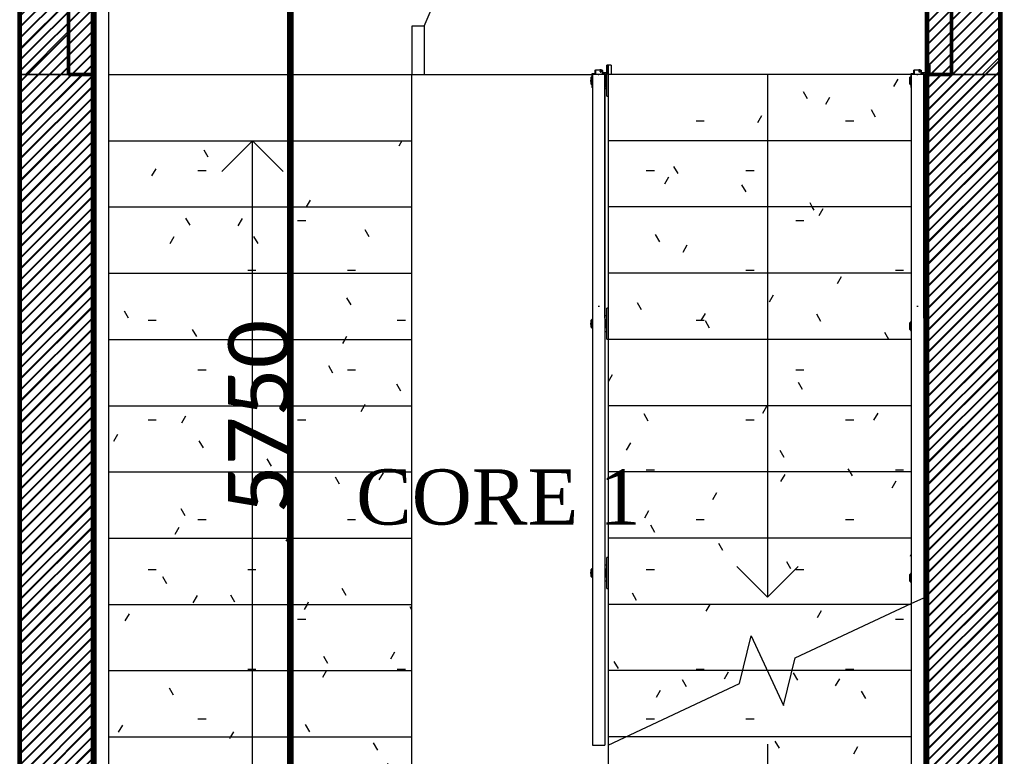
# Model space of a CAD drawing. Header units: millimetres. Extents: x -967280 to 3852, y 2833 to 1955156.
# Drawn here: x -944646 to -940646, y 631357 to 634360 of the extents above; entities that cross this region are included whole.
import ezdxf
from ezdxf.enums import TextEntityAlignment as Align

# ---------------------------------------------------------------- set-up
doc = ezdxf.new("R2010")
doc.units = ezdxf.units.MM
doc.header["$LTSCALE"] = 1000
doc.header["$PDMODE"] = 35
doc.header["$PDSIZE"] = 25
doc.linetypes.add('HRZN_Line-Ptrn-Dash', pattern=[4, 2, -2])
doc.linetypes.add('HRZN_Line-Ptrn-Sold', pattern=[9144001.0, 9144000.0, -1])
for name, color, linetype, lineweight in [('A-COLS', 8, 'HRZN_Line-Ptrn-Sold', 18), ('A-DIM', 7, 'Continuous', 13), ('A-FLOR-HRAL', 1, 'Continuous', 18), ('A-FLOR-PATT', 1, 'Continuous', 13), ('A-STAIR', 1, 'HRZN_Line-Ptrn-Sold', 13), ('A-TONE', 40, 'HRZN_Line-Ptrn-Sold', 35), ('A-WALL', 8, 'HRZN_Line-Ptrn-Sold', 50), ('S - column', 6, 'Continuous', 60), ('Up Arrows', 3, 'Continuous', 13)]:
    doc.layers.add(name, color=color, linetype=linetype, lineweight=lineweight)
doc.layers.add('ARCH', color=8, linetype='Continuous')
doc.layers.add('S - col hach', color=1, linetype='Continuous')
doc.styles.add('ASD', font='times.ttf')
doc.styles.add('Calibri_1', font='calibri.ttf', dxfattribs={"height": 250})
doc.dimstyles.new('HRZN_Dimn-dflt', dxfattribs={"dimscale": 304.8, "dimtxt": 294.337106, "dimasz": 0.492126, "dimexe": 0, "dimexo": 0.0625, "dimgap": 0, "dimtad": 1, "dimdec": 0, "dimzin": 0, "dimdsep": 46, "dimtxsty": 'Calibri_1', "dimblk1": 'OBLIQUE', "dimblk2": 'OBLIQUE', "dimsah": 1, "dimcen": 0.09, "dimazin": 0, "dimtfac": 1, "dimtdec": 4, "dimtix": 1, "dimtmove": 0, "dimatfit": 3, "dimfxl": 0, "dimfxlon": 1, "dimtvp": 1, "dimtolj": 1, "dimtzin": 0, "dimarcsym": 2})
pattern_1 = [(45, (6650, -35800), (-251.447, 251.447), []), (45, (6650, -35419), (-251.447, 251.447), [])]
pattern_2 = [(0, (6650, -35800), (812.8, 203.2), [33.528, -576.072, 33.528, -576.072, -3251.2]), (0, (6650, -35800), (812.8, 203.2), [-1219.2, 33.528, -1185.672, 33.528, -576.072, -1422.4]), (0, (6650, -35800), (812.8, 203.2), [-3048, 33.528, -372.872, 33.528, -982.472]), (120, (6954.8, -35698.4), (-582.3764, 602.3054), [33.528, -576.072, 33.528, -576.072, -3251.2]), (120, (6954.8, -35698.4), (-582.3764, 602.3054), [-1219.2, 33.528, -1185.672, 33.528, -576.072, -1422.4]), (120, (6954.8, -35698.4), (-582.3764, 602.3054), [-3048, 33.528, -372.872, 33.528, -982.472]), (240, (7056.4, -35292), (-230.4236, -805.5054), [33.528, -576.072, 33.528, -576.072, -3251.2]), (240, (7056.4, -35292), (-230.4236, -805.5054), [-1219.2, 33.528, -1185.672, 33.528, -576.072, -1422.4]), (240, (7056.4, -35292), (-230.4236, -805.5054), [-3048, 33.528, -372.872, 33.528, -982.472])]
pattern_3 = [(225, (-217548.726, -1233776.03), (44.9012806, -44.9012806), [])]
pattern_4 = [(45, (-223648.726, -1233952.032), (-22.4506403, 22.4506403), [])]

# ---------------------------------------------------------------- blocks, each defined once
blk = doc.blocks.new('Top Rail Type - Top Rail_Internal_-V15-GROUND FLOOR FFL_1_')
at = {"layer": 'A-STAIR', "linetype": 'Continuous'}
for p, q in [((17911.9, 6820), (17886.5, 6820)), ((17886.5, 6820), (17886.5, 4086.9)), ((17937.3, 6820), (17912.9, 6820)), ((17937.3, 6820), (17937.3, 4086.9)), ((17886.5, 4086.9), (17937.3, 4086.9))]:
    blk.add_line(p, q, dxfattribs=at)
blk = doc.blocks.new('Railing - Fascia 2-V8-GROUND FLOOR FFL_1_')
at = {"layer": 'A-FLOR-HRAL'}
for p, q in [((-13.4, 43.7), (-13.4, 25.4)), ((-10, 45), (10, 45)), ((10, 45), (5.1, 45)), ((13.4, 43.7), (13.4, 25.4)), ((33.6, 25.4), (33.6, 63.5)), ((38.1, 63.5), (33.6, 63.5)), ((38.1, 25.4), (38.1, 63.5)), ((50.8, 63.5), (38.1, 63.5)), ((38.1, 63.5), (38.1, 25.4)), ((50.8, 63.5), (50.8, 25.4)), ((-29, 16), (-31, 14)), ((-31, 14), (-31, 0)), ((-31, 0), (-31, 14)), ((-25.4, 16), (-29, 16)), ((-29, -16), (-29, 16)), ((-27.5, 27.5), (-27.5, 16)), ((-14.6, 27.5), (-27.5, 27.5)), ((-15, 25.4), (-15, 40)), ((33.6, 31.8), (14.7, 31.8)), ((27.5, 27.5), (14.7, 27.5)), ((15, 40), (15, 25.4)), ((29, 16), (25.4, 16)), ((27.5, 16), (27.5, 27.5)), ((31, 14), (29, 16)), ((29, -16), (29, 16)), ((31, 14), (31, 4.2)), ((31, 0), (31, 14)), ((31, 7.7), (31, -7.7)), ((31, -7.7), (31, 7.7)), ((31, 6.6), (31, 0)), ((31, 3.8), (31, 6.6)), ((31, 2.5), (31, 0)), ((-31, -1.1), (-31, -14)), ((-31, -14), (-31, -1.1)), ((-31, -14), (-29, -16)), ((-29, -16), (-25.4, -16)), ((-27.5, -16), (-27.5, -27.5)), ((-25.4, -27.5), (-27.5, -27.5)), ((25.4, -16), (29, -16)), ((27.5, -27.5), (25.4, -27.5)), ((27.5, -27.5), (27.5, -16)), ((29, -16), (31, -14)), ((31, -2.5), (29.7, -2.5)), ((31, -1), (31, -7.4)), ((31, -1), (31, -2.5)), ((31, -14), (31, -1.1)), ((31, -7.4), (31, -3.8)), ((31, -4.2), (31, -14))]:
    blk.add_line(p, q, dxfattribs=at)
blk.add_arc((0, 0), 33.1, 116.3285, 120.9227, dxfattribs=at)
for points, knots in [([(-15, 40), (-15, 40.1), (-15, 40.3), (-15, 40.5), (-15, 40.7), (-14.9, 40.9), (-14.9, 41), (-14.9, 41.2), (-14.8, 41.4), (-14.8, 41.5), (-14.7, 41.7), (-14.7, 41.8), (-14.6, 42), (-14.5, 42.1), (-14.4, 42.3), (-14.4, 42.4), (-14.3, 42.6), (-14.2, 42.7), (-14.1, 42.9), (-14, 43), (-13.9, 43.1), (-13.8, 43.3), (-13.6, 43.5), (-13.5, 43.6), (-13.4, 43.7)], [0, 0, 0, 0, 0.083333, 0.125, 0.166667, 0.208333, 0.25, 0.291667, 0.333333, 0.375, 0.416667, 0.458333, 0.5, 0.541667, 0.583333, 0.625, 0.666667, 0.708333, 0.75, 0.791667, 0.833333, 0.875, 0.916667, 1, 1, 1, 1]), ([(-13.4, 43.7), (-13.1, 43.9), (-12.6, 44.3), (-11.8, 44.7), (-11.1, 44.9), (-10.4, 45), (-10, 45)], [0, 0, 0, 0, 0.333333, 0.5, 0.666667, 1, 1, 1, 1]), ([(10.3, 38), (10.3, 38.3), (10.2, 38.9), (9.9, 39.5), (9.5, 39.9), (9.1, 40.3), (8.4, 40.5), (7.6, 40.5), (6.9, 40.3), (6.5, 39.9), (6, 39.5), (5.7, 38.9), (5.6, 38.3), (5.6, 38)], [0, 0, 0, 0, 0.111111, 0.222222, 0.277778, 0.333333, 0.444444, 0.555556, 0.666667, 0.722222, 0.777778, 0.888889, 1, 1, 1, 1]), ([(10, 45), (10.4, 45), (11.1, 44.9), (11.8, 44.7), (12.6, 44.3), (13.1, 43.9), (13.4, 43.7)], [0, 0, 0, 0, 0.333333, 0.5, 0.666667, 1, 1, 1, 1]), ([(13.4, 43.7), (13.5, 43.6), (13.7, 43.4), (13.8, 43.2), (14, 43), (14.1, 42.9), (14.2, 42.7), (14.3, 42.5), (14.4, 42.4), (14.5, 42.2), (14.6, 42), (14.7, 41.8), (14.7, 41.6), (14.8, 41.4), (14.8, 41.2), (14.9, 41), (14.9, 40.8), (15, 40.6), (15, 40.3), (15, 40.1), (15, 40)], [0, 0, 0, 0, 0.1, 0.15, 0.2, 0.25, 0.3, 0.35, 0.4, 0.45, 0.5, 0.55, 0.6, 0.65, 0.7, 0.75, 0.8, 0.85, 0.9, 1, 1, 1, 1]), ([(5.6, 38), (5.6, 37.7), (5.7, 37.1), (6, 36.5), (6.5, 36.1), (6.9, 35.7), (7.6, 35.5), (8.4, 35.5), (9.1, 35.7), (9.5, 36.1), (9.9, 36.5), (10.2, 37.1), (10.3, 37.7), (10.3, 38)], [0, 0, 0, 0, 0.111111, 0.222222, 0.277778, 0.333333, 0.444444, 0.555556, 0.666667, 0.722222, 0.777778, 0.888889, 1, 1, 1, 1])]:
    blk.add_open_spline(points, degree=3, knots=knots, dxfattribs=at)
for points in [[(6.8, 39.2), (7, 39.4), (7.2, 39.8), (7.8, 40.2), (8.5, 40.5), (9.2, 40.5), (9.6, 40.4), (9.9, 40.3)], [(6.5, 38), (6.5, 38.2), (6.6, 38.6), (6.7, 39), (6.8, 39.2)], [(6.8, 36.8), (6.7, 37), (6.6, 37.4), (6.5, 37.8), (6.5, 38)], [(8.5, 35.5), (8.3, 35.6), (7.8, 35.8), (7.2, 36.2), (7, 36.6), (6.8, 36.8)]]:
    blk.add_open_spline(points, degree=3, dxfattribs=at)
blk = doc.blocks.new('Railing - Fascia 2-V9-GROUND FLOOR FFL_1_')
at = {"layer": 'A-FLOR-HRAL'}
for p, q in [((33.6, -54), (33.6, 63.5)), ((38.1, 63.5), (33.6, 63.5)), ((-29, 16), (-31, 14)), ((-31, 14), (-31, -14)), ((-31, -14), (-31, 14)), ((-25.4, 16), (-29, 16)), ((-29, -16), (-29, 16)), ((33.6, 31.8), (25.4, 31.8)), ((29, 16), (25.4, 16)), ((31, 14), (29, 16)), ((29, -16), (29, 16)), ((31, 14), (31, 4.2)), ((31, -14), (31, 14)), ((31, 7.7), (31, -7.7)), ((31, -7.7), (31, 7.7)), ((31, 6.6), (31, -5.4)), ((31, 3.8), (31, 6.6)), ((31, 2.5), (31, 0)), ((31, 0), (31, -2.5)), ((-31, -14), (-29, -16)), ((-29, -16), (-25.4, -16)), ((25.4, -16), (29, -16)), ((25.4, -31.7), (33.6, -31.7)), ((29, -16), (31, -14)), ((31, -2.5), (29.7, -2.5)), ((31, -5.4), (31, -3.8)), ((31, -4.2), (31, -14)), ((31, -5.4), (31, -7.4)), ((31, -7.4), (31, -5.4))]:
    blk.add_line(p, q, dxfattribs=at)
for start, end in [(151.5731, 208.4269), (140.7438, 150.4613), (209.5387, 219.2562)]:
    blk.add_arc((0, 0), 33.1, start, end, dxfattribs=at)
blk = doc.blocks.new('Railing - Fascia 2-V10-GROUND FLOOR FFL_1_')
at = {"layer": 'A-FLOR-HRAL'}
for p, q in [((33.6, -63.5), (33.6, 63.5)), ((38.1, 63.5), (33.6, 63.5)), ((-29, 16), (-31, 14)), ((-31, 14), (-31, -14)), ((-31, -14), (-31, 14)), ((-25.4, 16), (-29, 16)), ((-29, -16), (-29, 16)), ((33.6, 31.8), (25.4, 31.8)), ((29, 16), (25.4, 16)), ((31, 14), (29, 16)), ((29, -16), (29, 16)), ((31, 14), (31, 4.2)), ((31, -14), (31, 14)), ((31, 7.7), (31, -7.7)), ((31, -7.7), (31, 7.7)), ((31, 6.6), (31, -7.4)), ((31, 3.8), (31, 6.6)), ((31, 2.5), (31, 0)), ((31, 0), (31, -2.5)), ((-31, -14), (-29, -16)), ((-29, -16), (-25.4, -16)), ((25.4, -16), (29, -16)), ((25.4, -31.7), (33.6, -31.7)), ((29, -16), (31, -14)), ((31, -2.5), (29.7, -2.5)), ((31, -7.4), (31, -3.8)), ((31, -4.2), (31, -14)), ((33.6, -63.5), (38.1, -63.5))]:
    blk.add_line(p, q, dxfattribs=at)
for start, end in [(151.5893, 208.4269), (140.7438, 150.4613), (209.5387, 219.2562)]:
    blk.add_arc((0, 0), 33.1, start, end, dxfattribs=at)
blk = doc.blocks.new('Railing - Railing-3619797-GROUND FLOOR FFL_1_')
for name, p in [('Railing - Fascia 2-V8-GROUND FLOOR FFL_1_', (19211.9, 6794.6)), ('Railing - Fascia 2-V9-GROUND FLOOR FFL_1_', (19211.9, 5794)), ('Railing - Fascia 2-V10-GROUND FLOOR FFL_1_', (19211.9, 4768.1))]:
    blk.add_blockref(name, p)
blk = doc.blocks.new('Railing - Fascia 2-V29-GROUND FLOOR FFL_1_')
at = {"layer": 'A-FLOR-HRAL'}
for p, q in [((33.6, -54), (33.6, 63.5)), ((38.1, 63.5), (33.6, 63.5)), ((-29, 16), (-31, 14)), ((-31, 14), (-31, -14)), ((-31, -14), (-31, 14)), ((-25.4, 16), (-29, 16)), ((-29, -16), (-29, 16)), ((33.6, 31.8), (25.4, 31.8)), ((29, 16), (25.4, 16)), ((31, 14), (29, 16)), ((29, -16), (29, 16)), ((31, 14), (31, 4.2)), ((31, -14), (31, 14)), ((31, 7.7), (31, -7.7)), ((31, -7.7), (31, 7.7)), ((31, 6.6), (31, -5.3)), ((31, 3.8), (31, 6.6)), ((31, 2.5), (31, 0)), ((31, 0), (31, -2.5)), ((-31, -14), (-29, -16)), ((-29, -16), (-25.4, -16)), ((25.4, -16), (29, -16)), ((25.4, -31.7), (33.6, -31.7)), ((29, -16), (31, -14)), ((31, -2.5), (29.7, -2.5)), ((31, -5.3), (31, -3.8)), ((31, -4.2), (31, -14)), ((31, -5.4), (31, -7.4)), ((31, -7.4), (31, -5.4))]:
    blk.add_line(p, q, dxfattribs=at)
for start, end in [(151.5731, 208.4269), (140.7438, 150.4613), (209.5387, 219.2562)]:
    blk.add_arc((0, 0), 33.1, start, end, dxfattribs=at)
blk = doc.blocks.new('Railing - Fascia 2-V30-GROUND FLOOR FFL_1_')
at = {"layer": 'A-FLOR-HRAL'}
for p, q in [((33.6, -54), (33.6, 63.5)), ((38.1, 63.5), (33.6, 63.5)), ((-29, 16), (-31, 14)), ((-31, 14), (-31, -14)), ((-31, -14), (-31, 14)), ((-25.4, 16), (-29, 16)), ((-29, -16), (-29, 16)), ((33.6, 31.8), (25.4, 31.8)), ((29, 16), (25.4, 16)), ((31, 14), (29, 16)), ((29, -16), (29, 16)), ((31, 14), (31, 4.2)), ((31, -14), (31, 14)), ((31, 7.7), (31, -7.7)), ((31, -7.7), (31, 7.7)), ((31, 6.6), (31, -5.4)), ((31, 3.8), (31, 6.6)), ((31, 2.5), (31, 0)), ((31, 0), (31, -2.5)), ((-31, -14), (-29, -16)), ((-29, -16), (-25.4, -16)), ((25.4, -16), (29, -16)), ((25.4, -31.7), (33.6, -31.7)), ((29, -16), (31, -14)), ((31, -2.5), (29.7, -2.5)), ((31, -5.4), (31, -3.8)), ((31, -4.2), (31, -14)), ((31, -5.5), (31, -7.4)), ((31, -7.4), (31, -5.5))]:
    blk.add_line(p, q, dxfattribs=at)
for start, end in [(151.5731, 208.4269), (140.7438, 150.4613), (209.5387, 219.2562)]:
    blk.add_arc((0, 0), 33.1, start, end, dxfattribs=at)
blk = doc.blocks.new('Railing - Railing-V31-GROUND FLOOR FFL_1_')
for name, p in [('Railing - Fascia 2-V29-GROUND FLOOR FFL_1_', (19211.9, 6794.6)), ('Railing - Fascia 2-V30-GROUND FLOOR FFL_1_', (19211.9, 5794))]:
    blk.add_blockref(name, p)
blk = doc.blocks.new('Top Rail Type - Top Rail_Internal_-3619806-GROUND FLOOR FFL_1_')
at = {"layer": 'A-STAIR', "linetype": 'Continuous'}
for p, q in [((19186.5, 6820), (19186.5, 5826.6)), ((19237.3, 5826.6), (19237.3, 6820)), ((19214.6, 5874.7), (19209.2, 5874.7))]:
    blk.add_line(p, q, dxfattribs=at)
at = {"layer": 'A-STAIR', "linetype": 'Continuous', "flags": 128}
blk.add_lwpolyline([(19209.9, 6820), (19211.9, 6820), (19213.9, 6820)], dxfattribs=at)
blk = doc.blocks.new('Top Rail Type - Top Rail_Internal_-V33-GROUND FLOOR FFL_1_')
at = {"layer": 'A-STAIR', "linetype": 'Continuous'}
for p, q in [((19237.3, 6820), (19186.5, 6820)), ((19186.5, 6820), (19186.5, 4663.5)), ((19237.3, 6820), (19237.3, 4687.2)), ((19186.5, 4663.5), (19237.3, 4687.2))]:
    blk.add_line(p, q, dxfattribs=at)
blk = doc.blocks.new('Top Rail Type - Top Rail_Internal_-V34-GROUND FLOOR FFL_1_')
at = {"layer": 'A-STAIR', "linetype": 'Continuous'}
for p, q in [((19237.3, 6820), (19186.5, 6820)), ((19186.5, 6820), (19186.5, 4663.5)), ((19237.3, 6820), (19237.3, 4687.2)), ((19186.5, 4663.5), (19237.3, 4687.2))]:
    blk.add_line(p, q, dxfattribs=at)
blk = doc.blocks.new('Railing - Fascia 2-V12-GROUND FLOOR FFL_1_')
at = {"layer": 'A-FLOR-HRAL'}
for p, q in [((-13.4, 43.7), (-13.4, 25.4)), ((-10, 45), (10, 45)), ((10, 45), (5.1, 45)), ((13.4, 43.7), (13.4, 25.4)), ((33.6, -63.5), (33.6, 63.5)), ((38.1, 63.5), (33.6, 63.5)), ((38.1, 25.4), (38.1, 63.5)), ((50.8, 63.5), (38.1, 63.5)), ((38.1, 63.5), (38.1, 25.4)), ((50.8, 63.5), (50.8, 25.4)), ((-29, 16), (-31, 14)), ((-31, 14), (-31, 0)), ((-31, 0), (-31, 14)), ((-25.4, 16), (-29, 16)), ((-29, -16), (-29, 16)), ((-27.5, 27.5), (-27.5, 16)), ((-14.6, 27.5), (-27.5, 27.5)), ((-15, 25.4), (-15, 40)), ((33.6, 31.8), (14.7, 31.8)), ((27.5, 27.5), (14.7, 27.5)), ((15, 40), (15, 25.4)), ((29, 16), (25.4, 16)), ((27.5, 16), (27.5, 27.5)), ((31, 14), (29, 16)), ((29, -16), (29, 16)), ((31, 14), (31, 4.2)), ((31, 0), (31, 14)), ((31, 7.7), (31, -7.7)), ((31, -7.7), (31, 7.7)), ((31, 6.6), (31, 0)), ((31, 3.8), (31, 6.6)), ((31, 2.5), (31, 0)), ((-31, -1.1), (-31, -14)), ((-31, -14), (-31, -1.1)), ((-31, -14), (-29, -16)), ((-29, -16), (-25.4, -16)), ((-27.5, -16), (-27.5, -27.5)), ((-25.4, -27.5), (-27.5, -27.5)), ((25.4, -16), (29, -16)), ((27.5, -27.5), (25.4, -27.5)), ((25.4, -31.7), (33.6, -31.7)), ((27.5, -27.5), (27.5, -16)), ((29, -16), (31, -14)), ((31, -2.5), (29.7, -2.5)), ((31, -1), (31, -7.4)), ((31, -1), (31, -2.5)), ((31, -14), (31, -1.1)), ((31, -7.4), (31, -3.8)), ((31, -4.2), (31, -14)), ((33.6, -63.5), (38.1, -63.5))]:
    blk.add_line(p, q, dxfattribs=at)
for start, end in [(151.5731, 208.4269), (146.8198, 150.4613), (116.3285, 121.7282), (209.5387, 213.1802)]:
    blk.add_arc((0, 0), 33.1, start, end, dxfattribs=at)
for points, knots in [([(-15, 40), (-15, 40.1), (-15, 40.3), (-15, 40.5), (-15, 40.7), (-14.9, 40.9), (-14.9, 41), (-14.9, 41.2), (-14.8, 41.4), (-14.8, 41.5), (-14.7, 41.7), (-14.7, 41.8), (-14.6, 42), (-14.5, 42.1), (-14.4, 42.3), (-14.4, 42.4), (-14.3, 42.6), (-14.2, 42.7), (-14.1, 42.9), (-14, 43), (-13.9, 43.1), (-13.8, 43.3), (-13.6, 43.5), (-13.5, 43.6), (-13.4, 43.7)], [0, 0, 0, 0, 0.083333, 0.125, 0.166667, 0.208333, 0.25, 0.291667, 0.333333, 0.375, 0.416667, 0.458333, 0.5, 0.541667, 0.583333, 0.625, 0.666667, 0.708333, 0.75, 0.791667, 0.833333, 0.875, 0.916667, 1, 1, 1, 1]), ([(-13.4, 43.7), (-13.1, 43.9), (-12.6, 44.3), (-11.8, 44.7), (-11.1, 44.9), (-10.4, 45), (-10, 45)], [0, 0, 0, 0, 0.333333, 0.5, 0.666667, 1, 1, 1, 1]), ([(10.3, 38), (10.3, 38.3), (10.2, 38.9), (9.9, 39.5), (9.5, 39.9), (9.1, 40.3), (8.4, 40.5), (7.6, 40.5), (6.9, 40.3), (6.5, 39.9), (6, 39.5), (5.7, 38.9), (5.6, 38.3), (5.6, 38)], [0, 0, 0, 0, 0.111111, 0.222222, 0.277778, 0.333333, 0.444444, 0.555556, 0.666667, 0.722222, 0.777778, 0.888889, 1, 1, 1, 1]), ([(10, 45), (10.4, 45), (11.1, 44.9), (11.8, 44.7), (12.6, 44.3), (13.1, 43.9), (13.4, 43.7)], [0, 0, 0, 0, 0.333333, 0.5, 0.666667, 1, 1, 1, 1]), ([(13.4, 43.7), (13.5, 43.6), (13.7, 43.4), (13.8, 43.2), (14, 43), (14.1, 42.9), (14.2, 42.7), (14.3, 42.5), (14.4, 42.4), (14.5, 42.2), (14.6, 42), (14.7, 41.8), (14.7, 41.6), (14.8, 41.4), (14.8, 41.2), (14.9, 41), (14.9, 40.8), (15, 40.6), (15, 40.3), (15, 40.1), (15, 40)], [0, 0, 0, 0, 0.1, 0.15, 0.2, 0.25, 0.3, 0.35, 0.4, 0.45, 0.5, 0.55, 0.6, 0.65, 0.7, 0.75, 0.8, 0.85, 0.9, 1, 1, 1, 1]), ([(5.6, 38), (5.6, 37.7), (5.7, 37.1), (6, 36.5), (6.5, 36.1), (6.9, 35.7), (7.6, 35.5), (8.4, 35.5), (9.1, 35.7), (9.5, 36.1), (9.9, 36.5), (10.2, 37.1), (10.3, 37.7), (10.3, 38)], [0, 0, 0, 0, 0.111111, 0.222222, 0.277778, 0.333333, 0.444444, 0.555556, 0.666667, 0.722222, 0.777778, 0.888889, 1, 1, 1, 1])]:
    blk.add_open_spline(points, degree=3, knots=knots, dxfattribs=at)
for points in [[(6.8, 39.2), (7, 39.4), (7.2, 39.8), (7.8, 40.2), (8.5, 40.5), (9.2, 40.5), (9.6, 40.4), (9.9, 40.3)], [(6.5, 38), (6.5, 38.2), (6.6, 38.6), (6.7, 39), (6.8, 39.2)], [(6.8, 36.8), (6.7, 37), (6.6, 37.4), (6.5, 37.8), (6.5, 38)], [(8.5, 35.5), (8.3, 35.6), (7.8, 35.8), (7.2, 36.2), (7, 36.6), (6.8, 36.8)]]:
    blk.add_open_spline(points, degree=3, dxfattribs=at)
blk = doc.blocks.new('Railing - Fascia 2-V13-GROUND FLOOR FFL_1_')
at = {"layer": 'A-FLOR-HRAL'}
for p, q in [((33.6, -63.5), (33.6, 63.5)), ((38.1, 63.5), (33.6, 63.5)), ((-29, 16), (-31, 14)), ((-31, 14), (-31, -14)), ((-31, -14), (-31, 14)), ((-25.4, 16), (-29, 16)), ((-29, -16), (-29, 16)), ((33.6, 31.8), (25.4, 31.8)), ((29, 16), (25.4, 16)), ((31, 14), (29, 16)), ((29, -16), (29, 16)), ((31, 14), (31, 4.2)), ((31, -14), (31, 14)), ((31, 7.7), (31, -7.7)), ((31, -7.7), (31, 7.7)), ((31, 6.6), (31, -7.4)), ((31, 3.8), (31, 6.6)), ((31, 2.5), (31, 0)), ((31, 0), (31, -2.5)), ((-31, -14), (-29, -16)), ((-29, -16), (-25.4, -16)), ((25.4, -16), (29, -16)), ((25.4, -31.7), (33.6, -31.7)), ((29, -16), (31, -14)), ((31, -2.5), (29.7, -2.5)), ((31, -7.4), (31, -3.8)), ((31, -4.2), (31, -14)), ((33.6, -63.5), (38.1, -63.5))]:
    blk.add_line(p, q, dxfattribs=at)
for start, end in [(151.5731, 207.8023), (140.7438, 150.4613), (209.5387, 219.2562)]:
    blk.add_arc((0, 0), 33.1, start, end, dxfattribs=at)
blk = doc.blocks.new('Railing - Fascia 2-V14-GROUND FLOOR FFL_1_')
at = {"layer": 'A-FLOR-HRAL'}
for p, q in [((33.6, -63.5), (33.6, 63.5)), ((38.1, 63.5), (33.6, 63.5)), ((-29, 16), (-31, 14)), ((-31, 14), (-31, -14)), ((-31, -14), (-31, 14)), ((-25.4, 16), (-29, 16)), ((-29, -16), (-29, 16)), ((33.6, 31.8), (25.4, 31.8)), ((29, 16), (25.4, 16)), ((31, 14), (29, 16)), ((29, -16), (29, 16)), ((31, 14), (31, 4.2)), ((31, -14), (31, 14)), ((31, 7.7), (31, -7.7)), ((31, -7.7), (31, 7.7)), ((31, 6.6), (31, -7.4)), ((31, 3.8), (31, 6.6)), ((31, 2.5), (31, 0)), ((31, 0), (31, -2.5)), ((-31, -14), (-29, -16)), ((-29, -16), (-25.4, -16)), ((25.4, -16), (29, -16)), ((25.4, -31.7), (33.6, -31.7)), ((29, -16), (31, -14)), ((31, -2.5), (29.7, -2.5)), ((31, -7.4), (31, -3.8)), ((31, -4.7), (31, -14)), ((33.6, -63.5), (38.1, -63.5))]:
    blk.add_line(p, q, dxfattribs=at)
for start, end in [(151.5731, 208.4269), (140.7438, 150.4613), (209.5387, 219.2562)]:
    blk.add_arc((0, 0), 33.1, start, end, dxfattribs=at)
blk = doc.blocks.new('Railing - Railing-3619838-GROUND FLOOR FFL_1_')
for name, p in [('Railing - Fascia 2-V12-GROUND FLOOR FFL_1_', (17911.9, 6794.6)), ('Railing - Fascia 2-V13-GROUND FLOOR FFL_1_', (17911.9, 5804.1)), ('Railing - Fascia 2-V14-GROUND FLOOR FFL_1_', (17911.9, 4788.1))]:
    blk.add_blockref(name, p)
blk = doc.blocks.new('Railing - Fascia 2-V36-GROUND FLOOR FFL_1_')
at = {"layer": 'A-FLOR-HRAL'}
for p, q in [((-29, 16), (-31, 14)), ((-31, 14), (-31, -14)), ((-31, -14), (-31, 14)), ((-25.4, 16), (-29, 16)), ((-29, -16), (-29, 16)), ((29, 16), (25.4, 16)), ((31, 14), (29, 16)), ((29, -16), (29, 16)), ((31, 14), (31, 4.2)), ((31, -14), (31, 14)), ((31, 7.7), (31, -7.7)), ((31, -7.7), (31, 7.7)), ((31, 6.6), (31, -7.4)), ((31, 3.8), (31, 6.6)), ((31, 2.5), (31, 0)), ((31, 0), (31, -2.5)), ((-31, -14), (-29, -16)), ((-29, -16), (-25.4, -16)), ((25.4, -16), (29, -16)), ((29, -16), (31, -14)), ((31, -2.5), (29.7, -2.5)), ((31, -7.4), (31, -3.8)), ((31, -4.2), (31, -14))]:
    blk.add_line(p, q, dxfattribs=at)
blk = doc.blocks.new('Railing - Fascia 2-V37-GROUND FLOOR FFL_1_')
at = {"layer": 'A-FLOR-HRAL'}
for p, q in [((33.6, -45.1), (33.6, 63.5)), ((38.1, 63.5), (33.6, 63.5)), ((-29, 16), (-31, 14)), ((-31, 14), (-31, -14)), ((-31, -14), (-31, 14)), ((-25.4, 16), (-29, 16)), ((-29, -16), (-29, 16)), ((33.6, 31.8), (25.4, 31.8)), ((29, 16), (25.4, 16)), ((31, 14), (29, 16)), ((29, -16), (29, 16)), ((31, 14), (31, 4.2)), ((31, -14), (31, 14)), ((31, 7.7), (31, -7.7)), ((31, -7.7), (31, 7.7)), ((31, 6.6), (31, -7.4)), ((31, 3.8), (31, 6.6)), ((31, 2.5), (31, 0)), ((31, 0), (31, -2.5)), ((-31, -14), (-29, -16)), ((-29, -16), (-25.4, -16)), ((25.4, -16), (29, -16)), ((25.4, -31.7), (33.6, -31.7)), ((29, -16), (31, -14)), ((31, -2.5), (29.7, -2.5)), ((31, -7.4), (31, -3.8)), ((31, -4.2), (31, -14))]:
    blk.add_line(p, q, dxfattribs=at)
for start, end in [(151.5731, 208.4269), (140.7438, 150.4613), (209.5387, 219.2562)]:
    blk.add_arc((0, 0), 33.1, start, end, dxfattribs=at)
blk = doc.blocks.new('Railing - Railing-V38-GROUND FLOOR FFL_1_')
for name, p in [('Railing - Fascia 2-V36-GROUND FLOOR FFL_1_', (17911.9, 6794.6)), ('Railing - Fascia 2-V37-GROUND FLOOR FFL_1_', (17911.9, 5804.1))]:
    blk.add_blockref(name, p)
blk = doc.blocks.new('Top Rail Type - Top Rail_Internal_-3619847-GROUND FLOOR FFL_1_')
at = {"layer": 'A-STAIR', "linetype": 'Continuous'}
for p, q in [((17886.5, 6820), (17886.5, 5826.6)), ((17937.3, 5826.6), (17937.3, 6820)), ((17914.6, 5874.7), (17909.2, 5874.7))]:
    blk.add_line(p, q, dxfattribs=at)
at = {"layer": 'A-STAIR', "linetype": 'Continuous', "flags": 128}
blk.add_lwpolyline([(17909.9, 6820), (17911.9, 6820), (17912.9, 6820)], dxfattribs=at)
blk = doc.blocks.new('Top Rail Type - Top Rail_Internal_-V41-GROUND FLOOR FFL_1_')
at = {"layer": 'A-STAIR', "linetype": 'Continuous'}
for p, q in [((17937.3, 6820), (17886.5, 6820)), ((17886.5, 6820), (17886.5, 4086.9)), ((17937.3, 6820), (17937.3, 4086.9)), ((17886.5, 4086.9), (17937.3, 4086.9))]:
    blk.add_line(p, q, dxfattribs=at)
blk = doc.blocks.new('_Oblique')
at = {"color": 0, "linetype": 'ByBlock', "lineweight": -2}
blk.add_line((-0.5, -0.5), (0.5, 0.5), dxfattribs=at)
blk = doc.blocks.new('*D1941')
at = {"layer": 'A-DIM', "color": 0, "lineweight": -2, "transparency": 16777216}
blk.add_line((23304.9, -33250), (23304.9, -27500), dxfattribs=at)
at = {"layer": 'Defpoints', "color": 0, "lineweight": 106, "transparency": 16777216}
for p in [(22500, -27500), (23304.9, -27500), (22500, -33250)]:
    blk.add_point(p, dxfattribs=at)
at = {"layer": 'A-DIM', "color": 0, "lineweight": -2, "transparency": 16777216, "xscale": 150, "yscale": 150, "zscale": 150}
for p, rotation in [((23304.9, -27500), 90), ((23304.9, -33250), 270)]:
    blk.add_blockref('_Oblique', p, dxfattribs=dict(at, rotation=rotation))
at = {"layer": 'A-DIM', "color": 0, "transparency": 16777216, "insert": (23176.9, -30375), "char_height": 250, "attachment_point": 5, "rotation": 90, "style": 'Calibri_1'}
blk.add_mtext('\\A1;5750', dxfattribs=at)
blk = doc.blocks.new('A$Ca5ad4f3b')
at = {"layer": 'S - col hach'}
h = blk.add_hatch(dxfattribs=at)
h.set_pattern_fill('ANSI31', color=256, scale=10)
h.set_pattern_definition(pattern_4)
h.paths.add_polyline_path([(16400, -18100), (16100, -18100), (16100, -25300), (16400, -25300)])
h = blk.add_hatch(dxfattribs=at)
h.set_pattern_fill('ANSI31', color=256, scale=10)
h.set_pattern_definition(pattern_4)
h.paths.add_polyline_path([(20100, -18100), (19800, -18100), (19800, -25300), (20100, -25300)])
at = {"layer": 'S - column'}
for points in [[(16400, -18100), (16100, -18100), (16100, -25300), (16400, -25300)], [(20100, -18100), (19800, -18100), (19800, -25300), (20100, -25300)]]:
    blk.add_lwpolyline(points, close=True, dxfattribs=at)
at = {"ltscale": 6, "style": 'ASD'}
blk.add_text('CORE 1', height=225, dxfattribs=at).set_placement((18053, -21501.8), align=Align.MIDDLE_CENTER)
blk = doc.blocks.new('A$C1e5dc022')
at = {"layer": 'A-COLS'}
h = blk.add_hatch(dxfattribs=at)
h.set_pattern_fill('ANSI31', color=4, scale=20, angle=180)
h.set_pattern_definition(pattern_3)
h.paths.add_polyline_path([(22500, -28980), (22200, -28980), (22200, -34500), (22500, -34500)])
h = blk.add_hatch(dxfattribs=at)
h.set_pattern_fill('ANSI31', color=4, scale=20, angle=180)
h.set_pattern_definition(pattern_3)
h.paths.add_polyline_path([(26200, -28980), (25900, -28980), (25900, -34500), (26200, -34500)])
at = {"layer": 'A-STAIR', "linetype": 'Continuous'}
h = blk.add_hatch(dxfattribs=at)
h.set_pattern_fill('FP_16', color=4, style=0, pattern_type=2)
h.set_pattern_definition(pattern_2)
h.paths.add_polyline_path([(25900, -29250), (25900, -28980), (25889.4, -28980), (25889.4, -28989.4), (25890.9, -28989.8), (25891.9, -28994.8), (25892.5, -28995.8), (25891.9, -28997.5), (25892.8, -28998.1), (25891.9, -29000.1), (25892.9, -29000.4), (25892.9, -29001.7), (25892, -29009.3), (25892.3, -29010.6), (25892.1, -29011.8), (25891.9, -29013.3), (25892.4, -29013.9), (25890.9, -29019.1), (25890.9, -29021.4), (25889.4, -29021.4), (25889.4, -29032.9), (25887.3, -29032.9), (25887.3, -29250)])
h.paths.add_polyline_path([(25836.5, -29250), (25836.5, -29032.9), (25834.4, -29032.9), (25834.4, -29021.4), (25832.9, -29021), (25831.9, -29014.8), (25831.9, -29013.4), (25831.9, -29012.2), (25832.2, -29010.8), (25831.9, -29009.5), (25831.9, -29008.1), (25832.2, -29007.3), (25831.9, -29005.4), (25832.9, -29005.4), (25831.9, -29002.7), (25832.1, -29001.7), (25831.9, -29000.1), (25831.9, -28998.9), (25831.9, -28997.4), (25831.9, -28996.2), (25830.9, -28995.5), (25832.9, -28992.9), (25832.9, -28989.4), (25834.4, -28989.4), (25834.4, -28980), (24600, -28980), (24600, -29250), (25831.9, -29250)])
h = blk.add_hatch(dxfattribs=at)
h.set_pattern_fill('FP_15', color=4, style=0, pattern_type=2)
h.set_pattern_definition(pattern_2)
h.paths.add_polyline_path([(22500, -29520), (22512.7, -29520), (22512.7, -29250), (22500, -29250), (22500, -29274.5)])
h.paths.add_polyline_path([(22595.7, -29520), (23800, -29520), (23800, -29250), (22563.5, -29250), (22563.5, -29520)])
h = blk.add_hatch(dxfattribs=at)
h.set_pattern_fill('FP_16', color=4, style=0, pattern_type=2)
h.set_pattern_definition(pattern_2)
h.paths.add_polyline_path([(25900, -29520), (25900, -29250), (25887.3, -29250), (25887.3, -29520)])
h.paths.add_polyline_path([(25831.9, -29520), (25836.5, -29520), (25836.5, -29250), (24600, -29250), (24600, -29520), (25537.7, -29520)])
h = blk.add_hatch(dxfattribs=at)
h.set_pattern_fill('FP_15', color=4, style=0, pattern_type=2)
h.set_pattern_definition(pattern_2)
h.paths.add_polyline_path([(22500, -29790), (22512.7, -29790), (22512.7, -29752), (22509.1, -29751.5), (22508.1, -29746.5), (22507.5, -29745.6), (22508.1, -29743.9), (22507.2, -29743.3), (22508.1, -29741.3), (22507.1, -29740.9), (22507.1, -29739.6), (22508, -29732.1), (22507.7, -29730.8), (22507.9, -29729.6), (22508.1, -29728), (22507.6, -29727.5), (22509.1, -29722.3), (22509.1, -29720), (22512.7, -29720), (22512.7, -29520), (22500, -29520), (22500, -29752)])
h.paths.add_polyline_path([(22567.1, -29790), (23800, -29790), (23800, -29520), (22563.5, -29520), (22563.5, -29720), (22567.1, -29720.4), (22568, -29726.4), (22568, -29728), (22567.7, -29728.6), (22567.8, -29730.6), (22567.5, -29731), (22568.1, -29733.3), (22567.8, -29734.1), (22569.1, -29736), (22567.1, -29736), (22568.1, -29738.6), (22567.9, -29739.6), (22568.1, -29741.3), (22567.9, -29742.3), (22568, -29744), (22567.1, -29744.5), (22568.1, -29746.5), (22567.1, -29748.5), (22567.1, -29752), (22563.5, -29752), (22563.5, -29790), (22565.6, -29790)])
h = blk.add_hatch(dxfattribs=at)
h.set_pattern_fill('FP_16', color=4, style=0, pattern_type=2)
h.set_pattern_definition(pattern_2)
h.paths.add_polyline_path([(25831.9, -29790), (25836.5, -29790), (25836.5, -29520), (24600, -29520), (24600, -29790), (25537.7, -29790)])
h.paths.add_polyline_path([(25887.3, -29790), (25900, -29790), (25900, -29520), (25887.3, -29520), (25887.3, -29542.5)])
h = blk.add_hatch(dxfattribs=at)
h.set_pattern_fill('FP_14', color=4, style=0, pattern_type=2)
h.set_pattern_definition(pattern_2)
h.paths.add_polyline_path([(22500, -30060), (22512.7, -30060), (22512.7, -29790), (22504.5, -29790), (22504.5, -29799.5), (22500, -29799.5), (22500, -29810.5)])
h.paths.add_polyline_path([(22563.5, -30060), (23800, -30060), (23800, -29790), (22563.5, -29790), (22563.5, -29810.5)])
h = blk.add_hatch(dxfattribs=at)
h.set_pattern_fill('FP_13', color=4, style=0, pattern_type=2)
h.set_pattern_definition(pattern_2)
h.paths.add_polyline_path([(25887.3, -30060), (25895.5, -30060), (25895.5, -30037.7), (25887.3, -30037.7), (25887.3, -30055)])
h.paths.add_polyline_path([(25836.5, -30060), (25836.5, -30026.7), (25831.9, -30019.3), (25829.9, -30014.4), (25828.8, -30006), (25831.1, -29994.7), (25833.1, -29989.7), (25836.5, -29983.4), (25836.5, -29790), (24600, -29790), (24600, -30060), (25831.9, -30060)])
h.paths.add_polyline_path([(25895.5, -29974.2), (25895.5, -29942.5), (25900, -29942.5), (25900, -29790), (25887.3, -29790), (25887.3, -29974.2), (25891.6, -29974.2)])
h = blk.add_hatch(dxfattribs=at)
h.set_pattern_fill('FP_15', color=4, style=0, pattern_type=2)
h.set_pattern_definition(pattern_2)
h.paths.add_polyline_path([(22512.7, -30330), (22512.7, -30060), (22500, -30060), (22500, -30330)])
h.paths.add_polyline_path([(22563.5, -30330), (23800, -30330), (23800, -30060), (22563.5, -30060), (22563.5, -30078.5)])
h = blk.add_hatch(dxfattribs=at)
h.set_pattern_fill('FP_13', color=4, style=0, pattern_type=2)
h.set_pattern_definition(pattern_2)
h.paths.add_polyline_path([(25831.9, -30330), (25836.5, -30330), (25836.5, -30060), (24600, -30060), (24600, -30330), (25537.7, -30330)])
h.paths.add_polyline_path([(25887.3, -30330), (25900, -30330), (25900, -30060), (25887.3, -30060), (25887.3, -30078.5)])
h = blk.add_hatch(dxfattribs=at)
h.set_pattern_fill('FP_15', color=4, style=0, pattern_type=2)
h.set_pattern_definition(pattern_2)
h.paths.add_polyline_path([(22500, -30600), (22512.7, -30600), (22512.7, -30330), (22500, -30330), (22500, -30346.4)])
h.paths.add_polyline_path([(22595.7, -30600), (23800, -30600), (23800, -30330), (22563.5, -30330), (22563.5, -30600)])
h = blk.add_hatch(dxfattribs=at)
h.set_pattern_fill('FP_17', color=4, style=0, pattern_type=2)
h.set_pattern_definition(pattern_2)
h.paths.add_polyline_path([(25900, -30600), (25900, -30330), (25887.3, -30330), (25887.3, -30600)])
h.paths.add_polyline_path([(25537.7, -30600), (25836.5, -30600), (25836.5, -30330), (24600, -30330), (24600, -30600), (24949.3, -30600)])
h = blk.add_hatch(dxfattribs=at)
h.set_pattern_fill('FP_15', color=4, style=0, pattern_type=2)
h.set_pattern_definition(pattern_2)
h.paths.add_polyline_path([(22512.7, -30870), (22512.7, -30793.7), (22504.5, -30793.7), (22504.5, -30825.4), (22500, -30825.4), (22500, -30870), (22504.5, -30870)])
h.paths.add_polyline_path([(22563.5, -30870), (23800, -30870), (23800, -30600), (22563.5, -30600), (22563.5, -30741.2), (22568, -30748.4), (22570.1, -30753.5), (22571.2, -30761.9), (22568.4, -30774.3), (22566.9, -30778.2), (22563.5, -30784), (22563.5, -30815.4)])
h.paths.add_polyline_path([(22504.5, -30730.2), (22512.7, -30730.2), (22512.7, -30600), (22500, -30600), (22500, -30698.4), (22504.5, -30698.4)])
h = blk.add_hatch(dxfattribs=at)
h.set_pattern_fill('FP_18', color=4, style=0, pattern_type=2)
h.set_pattern_definition(pattern_2)
h.paths.add_polyline_path([(25900, -30870), (25900, -30600), (25887.3, -30600), (25887.3, -30870)])
h.paths.add_polyline_path([(25836.5, -30870), (25836.5, -30600), (24600, -30600), (24600, -30870), (25831.9, -30870)])
h = blk.add_hatch(dxfattribs=at)
h.set_pattern_fill('FP_14', color=4, style=0, pattern_type=2)
h.set_pattern_definition(pattern_2)
h.paths.add_polyline_path([(22595.7, -31140), (23800, -31140), (23800, -30870), (22563.5, -30870), (22563.5, -31140)])
h.paths.add_polyline_path([(22512.7, -31140), (22512.7, -30870), (22500, -30870), (22500, -31140)])
h = blk.add_hatch(dxfattribs=at)
h.set_pattern_fill('FP_15', color=4, style=0, pattern_type=2)
h.set_pattern_definition(pattern_2)
h.paths.add_polyline_path([(24600, -31140), (25829, -31140), (25836.5, -31136.5), (25836.5, -30870), (24600, -30870), (24600, -31016.4)])
h.paths.add_polyline_path([(25887.3, -31112.8), (25900, -31106.9), (25900, -30870), (25887.3, -30870), (25887.3, -31083.4)])
h = blk.add_hatch(dxfattribs=at)
h.set_pattern_fill('FP_13', color=4, style=0, pattern_type=2)
h.set_pattern_definition(pattern_2)
h.paths.add_polyline_path([(22512.7, -31410), (22512.7, -31140), (22500, -31140), (22500, -31410)])
h.paths.add_polyline_path([(22563.5, -31410), (23800, -31410), (23800, -31140), (22563.5, -31140), (22563.5, -31150.4)])
h = blk.add_hatch(dxfattribs=at)
h.set_pattern_fill('FP_14', color=4, style=0, pattern_type=2)
h.set_pattern_definition(pattern_2)
h.paths.add_polyline_path([(25149.6, -31410), (25184, -31268.4), (25250, -31410), (25350.4, -31410), (25363.3, -31357.2), (25829, -31140), (24600, -31140), (24600, -31410), (24949.3, -31410)])
h = blk.add_hatch(dxfattribs=at)
h.set_pattern_fill('FP_14', color=4, style=0, pattern_type=2)
h.set_pattern_definition(pattern_2)
h.paths.add_polyline_path([(25836.5, -31410), (25836.5, -31140), (25829, -31140), (25363.3, -31357.2), (25350.4, -31410), (25831.9, -31410)])
h.paths.add_polyline_path([(25887.3, -31410), (25900, -31410), (25900, -31140), (25887.3, -31140), (25887.3, -31408.7)])
h.paths.add_polyline_path([(25184, -31410), (25250, -31410), (25184, -31268.4), (25149.6, -31410)])
h = blk.add_hatch(dxfattribs=at)
h.set_pattern_fill('FP_15', color=4, style=0, pattern_type=2)
h.set_pattern_definition(pattern_2)
h.paths.add_polyline_path([(22500, -31680), (22512.7, -31680), (22512.7, -31410), (22500, -31410), (22500, -31418.4)])
h.paths.add_polyline_path([(23184.1, -31680), (23800, -31680), (23800, -31410), (22563.5, -31410), (22563.5, -31680), (22595.7, -31680)])
h = blk.add_hatch(dxfattribs=at)
h.set_pattern_fill('FP_15', color=4, style=0, pattern_type=2)
h.set_pattern_definition(pattern_2)
h.paths.add_polyline_path([(24655.1, -31680), (24671, -31680), (25136.7, -31462.8), (25149.6, -31410), (24600, -31410), (24600, -31680)])
h.paths.add_polyline_path([(25316, -31551.6), (25350.4, -31410), (25250, -31410), (25253.9, -31418.4)])
h = blk.add_hatch(dxfattribs=at)
h.set_pattern_fill('FP_15', color=4, style=0, pattern_type=2)
h.set_pattern_definition(pattern_2)
h.paths.add_polyline_path([(25537.7, -31680), (25836.5, -31680), (25836.5, -31410), (25350.4, -31410), (25316, -31551.6), (25250, -31410), (25149.6, -31410), (25136.7, -31462.8), (24671, -31680), (25350.4, -31680)])
h.paths.add_polyline_path([(25887.3, -31680), (25900, -31680), (25900, -31410), (25887.3, -31410), (25887.3, -31677.2)])
h = blk.add_hatch(dxfattribs=at)
h.set_pattern_fill('FP_13', color=4, style=0, pattern_type=2)
h.set_pattern_definition(pattern_2)
h.paths.add_polyline_path([(22512.7, -31950), (22512.7, -31819.6), (22504.5, -31820.3), (22504.5, -31851.4), (22500, -31851.4), (22500, -31950)])
h.paths.add_polyline_path([(22595.7, -31950), (23800, -31950), (23800, -31680), (22563.5, -31680), (22563.5, -31767.1), (22568.5, -31775.6), (22570.1, -31779.5), (22571.2, -31787.9), (22568.4, -31800.3), (22566.9, -31804.2), (22563.5, -31809.9), (22563.5, -31950)])
h.paths.add_polyline_path([(22504.5, -31756.1), (22512.7, -31756.1), (22512.7, -31680), (22500, -31680), (22500, -31724.4), (22504.5, -31724.4), (22504.5, -31747.8)])
h = blk.add_hatch(dxfattribs=at)
h.set_pattern_fill('FP_15', color=4, style=0, pattern_type=2)
h.set_pattern_definition(pattern_2)
h.paths.add_polyline_path([(25836.5, -31950), (25836.5, -31680), (24671, -31680), (24600, -31713.1), (24600, -31893.2), (24602.2, -31896.9), (24616.1, -31898), (24617.8, -31900.7), (24618, -31906.9), (24618, -31916.9), (24608.8, -31918.7), (24608.8, -31921.1), (24611, -31922.2), (24618, -31921.9), (24616.6, -31925.3), (24613.5, -31926.9), (24604.7, -31926.9), (24604.7, -31945.5), (24636.5, -31945.5), (24636.5, -31950), (25831.9, -31950)])
h.paths.add_polyline_path([(25900, -31950), (25900, -31680), (25887.3, -31680), (25887.3, -31950)])
at = {"layer": 'A-TONE', "linetype": 'Continuous', "lineweight": 13}
h = blk.add_hatch(dxfattribs=at)
h.set_pattern_fill('FP_1', color=4, style=0, pattern_type=2)
h.set_pattern_definition(pattern_1)
h.paths.add_polyline_path([(22400, -28980), (22400, -27700), (22200, -27700), (22200, -28980), (22301.5, -28980)])
h = blk.add_hatch(dxfattribs=at)
h.set_pattern_fill('FP_1', color=4, style=0, pattern_type=2)
h.set_pattern_definition(pattern_1)
h.paths.add_polyline_path([(26200, -28980), (26200, -27700), (26000, -27700), (26000, -28980), (26126.1, -28980)])
at = {"layer": 'A-COLS', "color": 4}
for points in [[(22500, -28980), (22200, -28980), (22200, -34500), (22500, -34500)], [(26200, -28980), (25900, -28980), (25900, -34500), (26200, -34500)]]:
    blk.add_lwpolyline(points, close=True, dxfattribs=at)
at = {"layer": 'A-FLOR-PATT', "color": 4}
blk.add_line((23800, -28980), (24534.4, -28980), dxfattribs=at)
at = {"layer": 'A-STAIR', "color": 4, "linetype": 'Continuous'}
for p, q in [((23850, -28783.6), (24277, -27769.9)), ((22512.7, -28980), (22512.7, -28710)), ((22563.5, -28980), (22563.5, -28710)), ((23800, -28783.6), (23800, -28980)), ((23850, -28783.6), (23800, -28783.6)), ((23850, -28783.6), (23850, -28980)), ((22512.7, -32220), (22512.7, -28980)), ((22563.5, -32220), (22563.5, -28980)), ((25887.3, -31112.8), (25887.3, -31950)), ((25836.5, -31136.5), (25836.5, -31950))]:
    blk.add_line(p, q, dxfattribs=at)
at = {"layer": 'A-STAIR', "color": 4}
for p, q in [((22563.5, -28980), (23800, -28980)), ((23800, -29250), (23800, -28980)), ((25834.4, -28980), (24600, -28980)), ((24600, -28980), (24600, -29250)), ((25900, -28980), (25889.4, -28980)), ((22500, -29250), (22512.7, -29250)), ((22563.5, -29250), (23800, -29250)), ((23800, -29520), (23800, -29250)), ((24600, -29250), (24600, -29520)), ((25836.5, -29250), (24600, -29250)), ((25900, -29250), (25887.3, -29250)), ((22500, -29520), (22512.7, -29520)), ((22563.5, -29520), (23800, -29520)), ((23800, -29790), (23800, -29520)), ((24600, -29520), (24600, -29790)), ((25836.5, -29520), (24600, -29520)), ((25900, -29520), (25887.3, -29520)), ((22500, -29790), (22512.7, -29790)), ((22563.5, -29790), (23800, -29790)), ((23800, -30060), (23800, -29790)), ((24600, -29790), (24600, -30060)), ((25836.5, -29790), (24600, -29790)), ((25900, -29790), (25887.3, -29790)), ((22500, -30060), (22512.7, -30060)), ((22563.5, -30060), (23800, -30060)), ((23800, -30330), (23800, -30060)), ((24600, -30060), (24600, -30330)), ((25836.5, -30060), (24600, -30060)), ((25900, -30060), (25887.3, -30060)), ((22500, -30330), (22512.7, -30330)), ((22563.5, -30330), (23800, -30330)), ((23800, -30600), (23800, -30330)), ((24600, -30330), (24600, -30600)), ((25836.5, -30330), (24600, -30330)), ((25900, -30330), (25887.3, -30330)), ((22500, -30600), (22512.7, -30600)), ((22563.5, -30600), (23800, -30600)), ((23800, -30870), (23800, -30600)), ((24600, -30600), (24600, -30870)), ((25836.5, -30600), (24600, -30600)), ((25900, -30600), (25887.3, -30600)), ((22500, -30870), (22512.7, -30870)), ((22563.5, -30870), (23800, -30870)), ((23800, -31140), (23800, -30870)), ((24600, -30870), (24600, -31140)), ((25836.5, -30870), (24600, -30870)), ((25900, -30870), (25887.3, -30870)), ((25887.3, -31112.8), (25900, -31106.9)), ((22500, -31140), (22512.7, -31140)), ((22563.5, -31140), (23800, -31140)), ((23800, -31410), (23800, -31140)), ((24600, -31140), (24600, -31410)), ((25829, -31140), (24600, -31140)), ((25363.3, -31357.2), (25836.5, -31136.5)), ((25836.5, -31140), (25829, -31140)), ((25900, -31140), (25887.3, -31140)), ((25136.7, -31462.8), (25184, -31268.4)), ((25184, -31268.4), (25316, -31551.6)), ((25316, -31551.6), (25363.3, -31357.2)), ((22500, -31410), (22512.7, -31410)), ((22563.5, -31410), (23800, -31410)), ((23800, -31680), (23800, -31410)), ((24600, -31410), (24600, -31680)), ((25149.6, -31410), (24600, -31410)), ((25250, -31410), (25149.6, -31410)), ((25350.4, -31410), (25250, -31410)), ((25836.5, -31410), (25350.4, -31410)), ((25900, -31410), (25887.3, -31410)), ((24600, -31713.1), (25136.7, -31462.8)), ((22500, -31680), (22512.7, -31680)), ((22563.5, -31680), (23800, -31680)), ((23800, -31950), (23800, -31680)), ((24600, -31680), (24600, -31713.1)), ((24671, -31680), (24600, -31680)), ((25836.5, -31680), (24671, -31680)), ((25900, -31680), (25887.3, -31680)), ((24600, -31713.1), (24600, -31897.3))]:
    blk.add_line(p, q, dxfattribs=at)
at = {"layer": 'A-STAIR', "color": 4, "linetype": 'HRZN_Line-Ptrn-Dash'}
for p, q in [((25834.4, -28980), (24600, -28980)), ((25900, -28980), (25889.4, -28980)), ((22500, -29250), (22512.7, -29250)), ((22563.5, -29250), (23800, -29250)), ((25836.5, -29250), (24600, -29250)), ((25900, -29250), (25887.3, -29250)), ((22500, -29520), (22512.7, -29520)), ((22563.5, -29520), (23800, -29520)), ((25836.5, -29520), (24600, -29520)), ((25900, -29520), (25887.3, -29520)), ((22500, -29790), (22512.7, -29790)), ((22563.5, -29790), (23800, -29790)), ((25836.5, -29790), (24600, -29790)), ((25900, -29790), (25887.3, -29790)), ((22500, -30060), (22512.7, -30060)), ((22563.5, -30060), (23800, -30060)), ((25836.5, -30060), (24600, -30060)), ((25900, -30060), (25887.3, -30060)), ((22500, -30330), (22512.7, -30330)), ((22563.5, -30330), (23800, -30330)), ((25836.5, -30330), (24600, -30330)), ((25900, -30330), (25887.3, -30330)), ((22500, -30600), (22512.7, -30600)), ((22563.5, -30600), (23800, -30600)), ((25836.5, -30600), (24600, -30600)), ((25900, -30600), (25887.3, -30600)), ((22500, -30870), (22512.7, -30870)), ((22563.5, -30870), (23800, -30870)), ((25836.5, -30870), (24600, -30870)), ((25900, -30870), (25887.3, -30870)), ((22500, -31140), (22512.7, -31140)), ((22563.5, -31140), (23800, -31140)), ((25829, -31140), (24600, -31140)), ((25836.5, -31140), (25829, -31140)), ((25900, -31140), (25887.3, -31140)), ((22500, -31410), (22512.7, -31410)), ((22563.5, -31410), (23800, -31410)), ((25149.6, -31410), (24600, -31410)), ((25250, -31410), (25149.6, -31410)), ((25350.4, -31410), (25250, -31410)), ((25836.5, -31410), (25350.4, -31410)), ((25900, -31410), (25887.3, -31410)), ((22500, -31680), (22512.7, -31680)), ((22563.5, -31680), (23800, -31680)), ((24671, -31680), (24600, -31680)), ((25836.5, -31680), (24671, -31680)), ((25900, -31680), (25887.3, -31680))]:
    blk.add_line(p, q, dxfattribs=at)
at = {"layer": 'A-WALL', "color": 4}
for p, q in [((22200, -27700), (22200, -34500)), ((22400, -28980), (22400, -27700)), ((26000, -27700), (26000, -28980)), ((26200, -34500), (26200, -27700)), ((22500, -28980), (22400, -28980)), ((22500, -33250), (22500, -28980)), ((25900, -28980), (25900, -33250)), ((26000, -28980), (25900, -28980))]:
    blk.add_line(p, q, dxfattribs=at)
at = {"layer": 'A-WALL', "color": 4, "linetype": 'Continuous', "lineweight": 13}
for p, q in [((22200, -28980), (22400, -28980)), ((26000, -28980), (26200, -28980))]:
    blk.add_line(p, q, dxfattribs=at)
at = {"layer": 'Up Arrows', "color": 4}
for p, q in [((25250, -28980), (25250, -29250)), ((23150, -29250), (23025, -29375)), ((23150, -29250), (23150, -29250)), ((23150, -29520), (23150, -29250)), ((23150, -29250), (23275, -29375)), ((25250, -29250), (25250, -29520)), ((23150, -29790), (23150, -29520)), ((25250, -29520), (25250, -29790)), ((23150, -30060), (23150, -29790)), ((25250, -29790), (25250, -30060)), ((23150, -30330), (23150, -30060)), ((25250, -30060), (25250, -30330)), ((23150, -30600), (23150, -30330)), ((25250, -30330), (25250, -30600)), ((23150, -30870), (23150, -30600)), ((25250, -30600), (25250, -30870)), ((23150, -31140), (23150, -30870)), ((25250, -30870), (25250, -31110)), ((25250, -31110), (25125, -30985)), ((25250, -31110), (25375, -30985)), ((23150, -31410), (23150, -31140)), ((23150, -31680), (23150, -31410)), ((23150, -31950), (23150, -31680)), ((25250, -31710), (25250, -31950))]:
    blk.add_line(p, q, dxfattribs=at)
at = {"layer": 'A-DIM', "color": 4}
blk.add_blockref('A$Ca5ad4f3b', (6100, -9200), dxfattribs=at)
at = {"layer": 'A-FLOR-HRAL', "color": 4}
for name in ['Railing - Railing-V31-GROUND FLOOR FFL_1_', 'Railing - Railing-V38-GROUND FLOOR FFL_1_']:
    blk.add_blockref(name, (6650, -35800), dxfattribs=at)
at = {"layer": 'A-STAIR', "color": 4, "linetype": 'Continuous', "lineweight": 18}
for name in ['Railing - Railing-3619838-GROUND FLOOR FFL_1_', 'Railing - Railing-3619797-GROUND FLOOR FFL_1_']:
    blk.add_blockref(name, (6650, -35800), dxfattribs=at)
at = {"layer": 'A-STAIR', "color": 4, "linetype": 'Continuous'}
for name in ['Top Rail Type - Top Rail_Internal_-V15-GROUND FLOOR FFL_1_', 'Top Rail Type - Top Rail_Internal_-3619847-GROUND FLOOR FFL_1_', 'Top Rail Type - Top Rail_Internal_-V41-GROUND FLOOR FFL_1_', 'Top Rail Type - Top Rail_Internal_-3619806-GROUND FLOOR FFL_1_', 'Top Rail Type - Top Rail_Internal_-V33-GROUND FLOOR FFL_1_', 'Top Rail Type - Top Rail_Internal_-V34-GROUND FLOOR FFL_1_']:
    blk.add_blockref(name, (6650, -35800), dxfattribs=at)
at = {"layer": 'A-DIM', "color": 4}
dim = blk.add_aligned_dim(p1=(22500, -33250), p2=(855724, 1292040.2), distance=-804.9, dimstyle='HRZN_Dimn-dflt', override={"dimpost": '<>'}, dxfattribs=at)
dim.commit()
dim.dimension.update_dxf_attribs({"geometry": '*D1941', "text_midpoint": (23176.9, -30375)})

msp = doc.modelspace()

# ---------------------------------------------------------------- block references
at = {"layer": 'ARCH', "lineweight": 106, "ltscale": 30}
msp.add_blockref('A$C1e5dc022', (-966846.1, 663116.2), dxfattribs=at)

doc.saveas('drawing.dxf')
